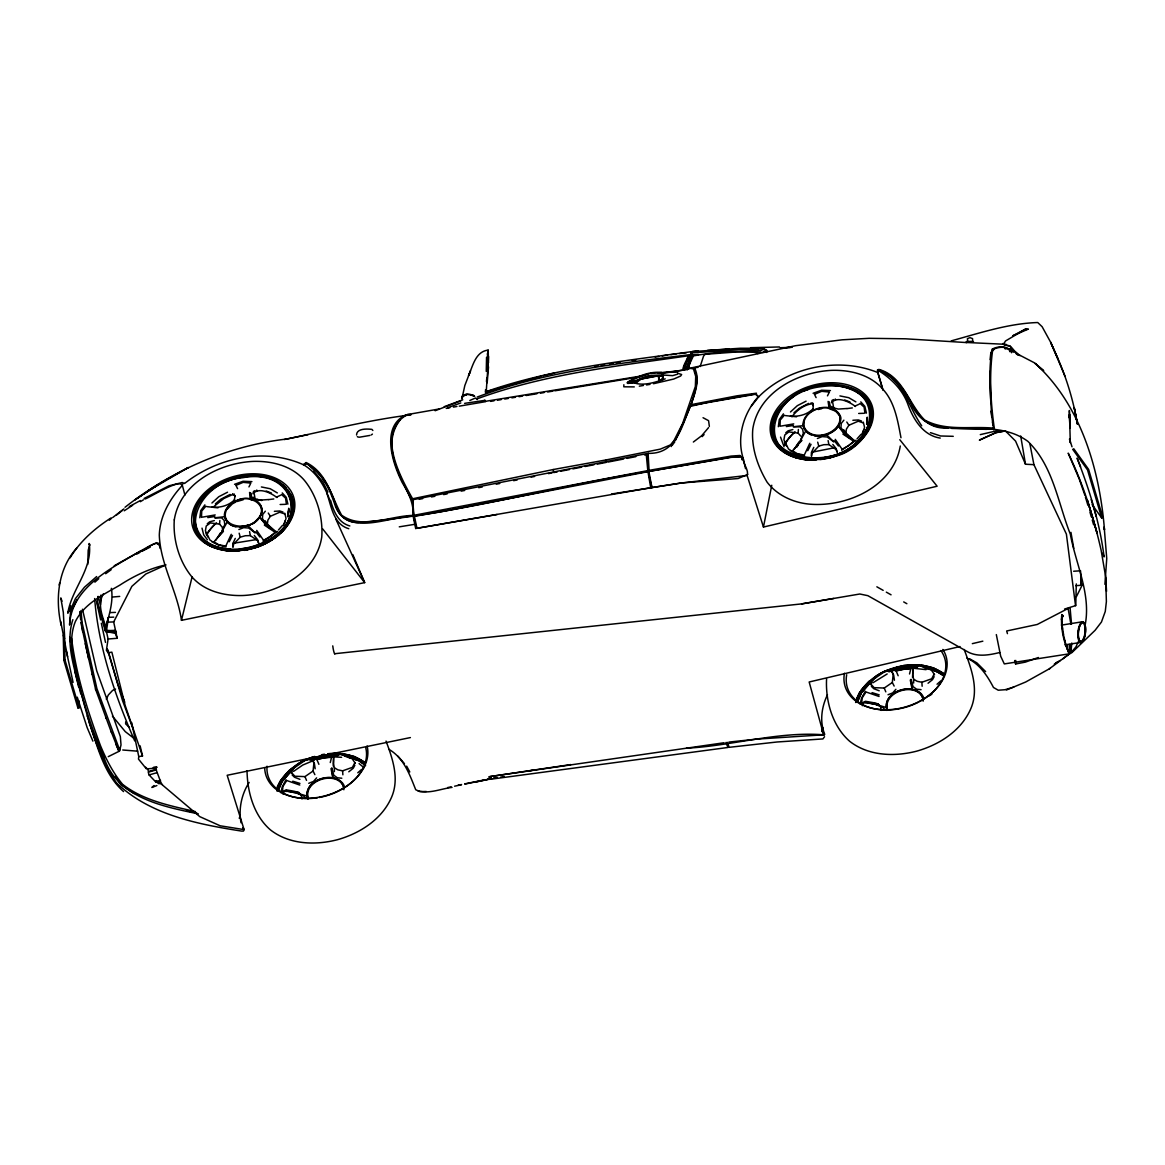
<?xml version="1.0" encoding="UTF-8"?>
<svg xmlns="http://www.w3.org/2000/svg" width="1165" height="1165" viewBox="0 0 1165 1165"><rect width="100%" height="100%" fill="white"/><g stroke="black" fill="none" stroke-linecap="round" stroke-linejoin="round"><path stroke-width="1.5" d="M352.791 554.584L364.689 582.631L181.463 620.333C177.342 591.223 160.377 564.486 159.299 535.143C159.911 516.357 169.493 499.348 181.973 485.776C181.158 477.519 149.484 497.732 144.911 499.042M751.454 405.959L758.575 396.945L756.041 394.149L690.554 405.595C681.656 425.968 676.763 454.263 648.09 453.345C646.983 464.486 648.788 476.747 651.978 487.538L681.409 482.98L747.115 475.451C749.168 470.456 743.081 463.918 743.197 458.5C736.63 437.385 743.212 414.216 757.41 397.746M335.171 755.794L340.573 754.425L346.704 756.274L352.209 758.794L355.31 763.308M914.438 667.225L919.84 665.87L925.971 667.705L931.476 670.225L934.578 674.739M728.897 742.09L756.973 739.091L824.383 734.765L824.572 733.877C819.476 721.339 821.689 706.645 827.47 694.748M1002.978 344.345L1002.992 343.5M487.64 367.281L487.523 353.607M659.841 375.64L658.866 377.096C657.22 385.484 665.899 377.853 662.623 372.523L677.579 372.116M241.024 822.752C238.403 809.034 241.577 794.064 249.164 782.429M232.782 546.88L232.883 543.531L235.257 538.39M811.321 455.835L811.408 452.486L813.782 447.36M87.739 564.428L88.191 550.302L89.341 546.21M234.864 496.625L234.063 493.873M813.388 405.58L812.602 402.828M840.329 420.55L840.416 417.784M125.718 721.907L125.631 723.873L129.417 727.47M201.487 517.391L201.72 511.071L205.914 506.163M780.011 426.346L780.259 420.026L784.438 415.133M1038.408 657.497L1025.36 662.128L1015.589 663.992L1015.734 660.409M1061.417 619.707L1062.232 615.207L1063.15 615.965M1061.679 616.285L1062.378 629.013M1067.766 651.686L1067.621 644.813M1070.402 649.138L1069.557 653.783L1004.303 663.919L1000.691 656.259L996.323 634.59M193.798 516.08L194.278 527.76L197.861 535.303M486.256 371.387L486.548 357.247M488.528 366.815L487.188 382.775M94.627 598.562C98.588 647.725 115.073 695.753 134.703 740.853M697.063 377.664C695.913 400.032 683.928 419.953 675.584 440.254M288.425 513.168L288.745 508.246L287.988 516.969L288.789 509.789L288.294 513.532M709.354 426.375L708.582 420.682L703.048 417.711M866.862 423.769L867.27 417.216L866.673 424.191M69.623 624.455L70.483 612.572L76.963 599.596M356.563 435.011C356.563 428.21 367.266 428.822 371.912 429.375L372.858 430.482M671.302 446.544L671.419 445.117M69.55 625.052C71.4 587.364 111.738 567.879 140.645 551.045C146.353 550.594 158.702 535.973 160.1 548.453M97.962 596.48L97.292 604.883L100.598 619.911M223.185 527.264L222.806 530.687L222.195 527.133L219.559 524.134L219.85 520.507M800.734 436.089L798.098 433.103L798.389 429.477M690.161 368.155L693.524 369.057L695.709 376.368L695.359 386.46L682.603 423.521L673.909 440.69L670.53 444.87L660.235 449.151L606.353 459.884L606.135 462.418L597.31 464.136M685.646 369.887L691.296 356.009L690.583 354.582L691.442 352.121M247.038 770.691C247.33 791.851 253.781 815.485 270.382 829.844C289.197 844.596 315.234 845.513 337.573 839.674C360.145 833.295 382.237 819.141 391.717 796.889C399.493 778.453 392.634 758.75 386.037 741.086M633.833 382.193L627.804 382.834L627.818 381.945C638.216 376.28 649.779 371.053 661.924 372.509L662.9 379.513L662.448 373.441M826.582 678.816C825.388 701.082 832.451 726.115 849.649 741.275C868.449 756.041 894.502 756.944 916.84 751.119C939.412 744.726 961.504 730.572 970.969 708.335C979.197 688.806 971.086 668.128 964.198 649.517M1071.785 643.036L1070.883 652.793L1049.374 668.783M76.744 548.016C57.901 569.132 55.192 598.693 61.148 625.343M284.391 523.682L286.051 518.381L284.741 513.153M486.46 381.538L486.781 378.174M862.93 432.637L864.576 427.337L863.265 422.109M103.437 593.757C96.957 604.519 102.666 616.416 105.884 627.149C109.204 614.567 113.602 601.329 111.359 588.325M628.925 381.843L627.833 383.46L633.658 382.557L635.901 383.314L640.983 378.887L655.982 376.062L659.303 376.95L658.749 380.766L662.9 379.513M866.745 424.104L867.313 418.745L866.833 422.487M282.396 791.618L282.964 786.419L286.823 780.404M486.271 391.222L488.572 356.49M861.663 703.048L862.231 697.864L866.09 691.835M813.155 408.1L812.922 403.716C804.753 404.284 796.598 410.24 791.938 416.822M138.766 756.58L138.475 759.085L146.426 768.9L155.542 768.172L161.571 784.249L199.827 816.665L220.127 825.781L244.082 829.611L243.47 831.067L241.708 831.111C197.657 824.238 149.251 814.786 116.282 782.589C95.37 751.454 86.88 714.087 77.167 678.38C73.526 659.9 67.861 639.789 75.376 621.542C84.375 603.455 103.175 594.849 119.762 585.179C133.713 576.093 149.979 568.185 165.983 564.894L145.843 574.01L131.863 586.345L113.675 621.964L117.214 638.289L108.097 639.003L106.394 650.347L108.127 652.75L111.869 652.167L125.179 705.466L142.509 755.998L138.766 756.58L131.645 722.533M283.124 794.268L284.333 790.7L286.226 789.855L293.886 791.21L298.721 792.418L301.298 795.214L301.968 798.986M862.391 705.713L863.6 702.131L865.493 701.286L873.153 702.641L877.988 703.864L880.551 706.645L881.221 710.417M990.075 359.621L990.847 352.66L994.036 349.354M487.494 354.276L488.164 350.112C475.524 351.466 472.815 366.101 468.548 375.64L470.485 370.82L464.835 385.513L462.112 397.877M293.245 512.454L293.653 509.061M314.87 774.638L313.079 771.026L313.909 763.017L312.744 760.308L310.735 759.231C302.958 759.726 293.507 765.376 291.323 773.181M894.138 686.068L892.332 682.472L893.176 674.448L892.011 671.754L889.987 670.676C882.211 671.157 872.774 676.807 870.59 684.612M199.812 517.755L200.744 510.59L204.894 504.867M778.337 426.71L779.283 419.546L783.419 413.837M486.3 390.144L485.834 393.144L485.456 389.809M821.966 731.664L822.534 727.572M477.199 398.823C544.827 373.95 616.969 366.13 687.831 355.849C690.86 358.689 682.355 365.417 683.709 370.295M821.878 731.139L822.446 727.091L823.64 734.809L824.558 734.576M277.459 531.444L275.188 531.706L269.989 527.09L267.353 523.813L267.906 520.085L270.367 516.313L279.702 512.236L284.668 513.911M855.998 440.414L853.727 440.661L848.528 436.045L845.892 432.783L846.431 429.04L848.892 425.269L858.241 421.206L863.192 422.866M490.96 777.055L490.727 778.671L487.261 779.356M1104.915 584.335L1106.75 558.559L1104.172 526.944L1104.478 529.813C1099.687 469.917 1080.974 405.027 1035.219 363.48L1043.694 370.776L1034.549 362.883L1018.749 354.655M900.283 446.006C893.599 486.038 848.12 506.892 810.855 504.256C794.049 503.032 777.521 495.737 767.109 482.179C757.687 466.481 751.032 447.302 752.823 428.822C758.502 392.401 797.69 371.955 831.65 370.353C850.275 369.771 870.561 374.693 883.041 389.43C894.895 402.406 897.764 421.089 900.982 437.749M233.087 547.128L233.612 544.172L240.238 537.167L245.305 535.74L250.344 535.623L257.465 540.502L258.63 543.21M811.612 456.098L812.151 453.127L818.762 446.122L823.83 444.695L828.883 444.593L836.004 449.457L837.169 452.166M360.422 522.313C457.787 514.027 552.443 486.664 648.803 471.344L651.978 487.538L416.939 528.298C412.905 519.328 413.211 508.421 412.614 498.78C399.187 475.058 376.178 431.647 407.488 414.551L439.336 408.944M234.15 501.547L235.01 495.62L232.636 494.557L223.898 498.474L214.244 506.222M688.471 369.261L689.476 364.208L693.393 355.893C715.456 351.903 738.523 350.403 760.905 351.99M899.788 439.686L937.126 486.227L763.454 527.046L771.754 485.266M1068.902 417.58L1069.572 414.274L1069.907 428.167L1069.354 410.502L1070.315 442.671L1069.528 438.943L1072.004 446.807M688.122 368.897L691.646 356.956L692.986 355.442L698.447 354.553L691.675 354.976L686.258 369.261M684.758 369.684L685.821 364.004L689.869 356.286M280.925 792.71L282.236 786.768L286.022 779.822M354.815 762.769L352.427 767.342L342.612 770.837L337.879 769.847L334.355 767.72L333.481 763.759L333.467 757.104L335.171 755.444M860.192 704.155L861.503 698.199L865.289 691.267M934.082 674.215L931.694 678.773L921.879 682.268L917.146 681.292L913.622 679.166L912.748 675.19L912.734 668.535L914.438 666.875M115.102 630.367L106.51 630.658L108.462 617.348L113.777 617.144M691.675 354.976L691.952 351.626L698.388 351.218M691.806 352.442L691.296 356.009L689.068 356.534M683.913 369.567L687.496 358.602M644.478 454.962L648.075 454.277L646.823 453.607L646.357 455.588L647.813 470.602L648.803 471.344L731.504 457.306L739.542 457.044M648.09 453.345L649.065 470.354L647.944 471.665L440.938 511.799L414.449 516.284L413.051 515.411C390.144 515.789 362.024 529.973 341.636 515.163C331.253 496.683 327.219 472.772 306.118 462.52L303.381 464.719C264.12 447.156 217.68 457.583 184.594 483.446L183.866 482.791L182.191 484.684L184.915 495.081M333.772 757.352L333.234 766.002M913.04 668.797L912.501 677.433M181.463 620.333L192.138 576.719M683.04 369.8C682.544 365.504 688.588 357.772 687.831 355.849M330.263 762.551L331.355 758.211M909.53 673.982L910.608 669.642M252.936 493.814L253.533 491.397L255.077 490.611M831.461 402.77L832.072 400.352L833.601 399.58M1085.008 625.663C1091.445 594.616 1075.819 564.326 1070.315 534.138C1057.878 502.668 1053.189 465.811 1027.865 441.346C1002.191 422.531 969.105 431.283 939.762 426.9C926.19 425.007 915.457 415.177 910.782 402.493C904.535 388.804 894.108 377.489 880.784 370.455M700.165 366.538L703.587 356.009L705.189 354.306L736.411 351.976L752.357 351.961L757.6 352.82L757.818 353.636M120.068 749.168L119.573 751.046L108.243 756.668M804.301 420.769C801.899 426.448 805.743 433.001 811.335 434.894M72.842 619.663C64.92 644.085 75.23 669.89 80.734 693.816M277.925 790.991L281.915 781.875L291.192 771.332M857.192 702.437L861.183 693.306M119.689 748.498L118.655 750.639L115.743 743.838M194.235 514.493L195.108 511.319M774.084 418.686L771.987 431.851L774.623 441.375M855.678 701.403L859.77 692.01M276.833 790.977C279.396 781.409 286.401 773.531 294.25 767.764M856.1 702.422C858.649 692.855 865.668 684.962 873.517 679.195M59.095 585.005L59.721 582.791M278.158 790.569L282.221 781.191L291.133 770.881M487.8 352.325L488.106 351.277L488.31 352.602M857.425 702L861.488 692.622L870.401 682.311M108.462 617.348L105.549 627.44L106.51 630.658M219.559 524.134L210.355 522.939L206.234 526.012L205.404 530.832L209.977 540.065L211.841 541.186M292.706 514.187C288.032 530.323 273.105 541.201 258.018 546.924M798.098 433.103L788.88 431.909L784.773 434.982L783.929 439.788L788.516 449.02L790.38 450.156M226.156 545.278L231.253 534.313M804.68 454.248L809.777 443.268M276.906 497.542C272.683 494.047 260.654 487.261 254.028 492.664L255.208 499.435L253.431 497.237M855.43 406.512C851.207 403.003 839.179 396.231 832.567 401.619L833.732 408.391M758.575 396.945L755.153 393.945L710.097 401.794L690.554 406.323C694.296 394.28 700.485 381.217 694.966 368.722L691.588 367.849L795.651 345.685L842.149 339.816L869.148 338.316L905.467 338.797L966.775 342.583M824.558 736.717L822.927 738.93L777.099 741.989L729.261 747.304L727.135 742.28M285.279 520.58L283.328 525.371M863.804 429.55L861.867 434.327M972.644 340.413L972.542 338.578L969.906 337.661L967.416 338.636L967.649 340.471M623.857 384.741L623.814 386.809L634.284 386.897M766.555 352.471L767.167 350.84L766.104 349.689L763.06 349.282M70.657 605.582L67.803 613.227C71.546 588.922 92.836 569.219 89.239 543.472L89.909 545.191L88.904 544.361M646.823 453.607L412.658 499.77L413.968 516.11C390.144 515.964 348.044 537.415 335.433 506.353C331.064 493.043 325.632 479.776 315.132 470.048C312.089 470.66 306.337 459.199 304.123 465.112C317.608 473.354 325.283 487.32 330.423 501.766M1078.135 641.93L1075.95 646.91L1070.883 652.793L1062.553 658.982M69.784 611.509L75.463 598.577L84.463 587.204L96.666 576.559M400.09 419.939C380.809 445.147 399.755 476.354 412.264 500.601L412.658 499.77M486.125 391.425L485.732 391.163M106.292 699.16L108.36 694.952L112.554 690.466L115.583 689.054M764.793 351.699L765.507 350.257L764.415 349.078L757.148 348.277L740.299 348.262L707.534 350.388M1009.764 351.437L1009.793 350.65M1076.46 596.553L1082.562 584.335M248.946 486.897L250.431 483.97M827.47 395.852L828.97 392.925M1070.256 651.978L1069.703 653.055L1068.786 652.298L1065.931 645.293M239.204 818.238L240.034 816.621M229.214 541.754L232.505 535.39M277.299 786.797L280.517 780.565L289.896 769.686M774.885 417.128L776.487 414.026M807.753 450.709L811.044 444.346M1010.288 350.985L1011.599 350.548L1013.521 352.107M354.874 765.23L353.257 768.216L348.786 771.812M934.141 676.676L932.51 679.646L928.054 683.243M227.146 522.138L221.743 531.895L224.816 524.308L224.146 520.362L221.67 517.93L214.709 517.784L224.481 516.721C229.84 534.08 259.766 527.308 262.154 510.925C261.368 493.407 233.888 495.97 227.088 508.581C217.491 526.769 247.766 531.488 256.926 519.721C271.43 505.93 248.072 492.3 235.68 501.372M805.685 431.108L800.282 440.865L803.34 433.278L802.67 429.332L800.195 426.9L793.249 426.74L803.005 425.676C808.656 444.025 841.829 435.404 840.751 417.07C834.388 399.522 802.248 407.794 803.005 425.676M1009.633 351.553L1010.405 348.35L1013.448 350.039L1012.822 350.927L1009.545 349.165M220.462 532.9L215.583 540.487M799.001 441.855L794.122 449.457M839.63 423.55C835.582 433.307 824.15 436.598 814.437 435.754M413.182 516.488L415.672 528.502L416.284 527.454M651.351 486.65L650.711 487.684L647.944 471.665M1003.793 343.748L1005.526 340.981L1026.219 328.705L1012.807 335.782L1028.375 329.069L1024.355 329.797M762.9 352.413L763.599 351.32M796.583 447.345L798.214 444.913M70.089 557.846C79.992 541.332 94.787 528.4 110.835 518.046M304.997 464.515L303.381 464.719L306.38 463.539C322.501 472.742 331.209 489.766 336.306 506.964C339.379 516.794 348.35 523.056 358.616 522.401M611.494 494.004L681.409 482.98L738.086 478.538L747.813 474.432M708.568 427.599L701.679 435.725L693.35 442.03M158.484 544.506L159.226 542.744M672.176 445.365L674.812 441.812M462.141 397.556L463.422 395.867L466.917 394.513L470.762 394.542L474.344 396.085M200.715 500.921L208.156 492.635M777.303 412.468L782.181 406.017M860.746 690.714L869.163 681.132M461.646 397.017L463 395.255L466.728 394.003L473.602 395.27M217.695 537.487L222.311 531.604M796.234 446.443L800.836 440.559M862.158 692.068L869.352 683.855M156.241 769.905L148.246 772.191L149.076 774.943L155.6 781.788L156.605 780.535M265.329 511.217L262.751 514.42L262.402 518.512L266.639 524.964L259.664 517.129L265.751 524.891L271.168 529.216M843.868 420.172L841.276 423.39L840.941 427.482L845.178 433.933L838.188 426.099L844.29 433.861L849.707 438.186M227.131 509.222L232.359 503.863L235.898 501.94M223.432 531.415L214.608 540.997M801.971 440.37L793.147 449.952M278.479 529.929L282.512 525.371M316.632 777.87L313.443 781.467L308.754 783.302M857.018 438.885L861.052 434.341M895.9 689.301L892.696 692.913L888.021 694.733M702.146 436.642L704.097 434.574M211.943 503.003L218.802 496.712L227.539 492.213M790.467 411.959L797.341 405.668L806.078 401.168M787.365 401.182C738.1 452.078 826.276 476.369 857.396 441.229C901.885 393.988 825.242 368.315 791.967 397.527M290.711 770.007L297.672 764.022L306.322 759.216M869.978 681.452L876.939 675.467L885.589 670.647M313.079 771.026L304.968 776.618L294.818 776.225L291.498 772.541M892.332 682.472L884.235 688.049L874.085 687.656L870.765 683.971M153.998 785.545L151.887 787.482L156.882 785.545M275.391 532.026L270.338 536.599L263.319 540.414M853.93 440.996L848.863 445.569L841.858 449.37M116.354 515.178L122.354 510.445M215.408 503.848L220.811 499.217L230.102 494.441M793.948 412.803L799.35 408.187L808.641 403.396M1071.771 652.735L1095.071 630.338L1101.464 622.008L1105.265 611.465L1106.386 601.591L1105.672 577.665M94.889 582.165L98.777 578.699M112.918 517.362L123.912 508.901M357.772 772.803L361.543 769.468M937.039 684.234L940.81 680.899M109.306 520.231L111.855 518.003M231.864 503.032C227.685 506.236 223.607 511.085 224.481 516.721M234.587 499.756C228.719 505.697 220.039 507.925 211.899 507.154M813.112 408.726C807.258 414.667 798.564 416.895 790.423 416.109M207.254 523.769L209.642 521.818L214.316 520.58M785.778 432.739L788.181 430.788L792.855 429.535M276.964 531.691L263.101 541.317M855.503 440.647L841.64 450.272M786.681 401.59L792.52 397.221M649.065 470.354L731.096 456.083L739.95 455.486L743.197 458.5L741.77 459.593L743.43 459.447L740.168 456.403L731.271 457.029L649.196 471.417M293.464 768.405L305.201 760.308L308.288 759.405M872.731 679.85L884.453 671.754L887.555 670.851M125.019 507.27C171.75 470.616 227.423 445.86 286.634 439.045C327.904 430.409 369.13 419.939 410.954 414.827M105.651 573.719L111.156 569.729M116.427 633.017L106.321 631.94L105.2 630.425L115.874 631.095M293.565 771.376L302.725 765.07L314.506 760.119M872.833 682.821L887.177 673.967M1007.448 633.644L1006.662 630.979L1037.258 624.469L1068.29 608.378M142.115 495.11L135.067 499.785L158.542 484.32L143.615 494.135M124.218 510.794L132.621 505.275M114.214 565.797L149.426 546.021L156.78 542.672L158.294 544.04M1054.296 664.108L1057.048 662.404M140.339 501.693L143.412 499.843M251.582 524.396C258.674 521.25 265.518 511.319 259.591 504.241M665.215 378.858C655.575 382.193 643.459 386.445 633.512 382.644L627.018 382.819L633.571 379.674M724.091 742.746L490.174 776.531L490.902 779.21L491.863 778.642M928.782 696.044L931.84 694.253M1050.058 668.419L1025.724 681.991L1006.385 690.044M474.636 782.283L490.596 778.875L464.835 784.074M1056.014 662.783L1060.354 660.366M129.344 506.542L140.339 500.542M136.917 554.03L140.062 552.297M144.111 498.46L169.071 485.79L182.323 482.499M141.635 551.438L150.358 547.026M1092.144 504.663L1101.697 517.944L1102.774 517.42L1088.605 469.393L1073.737 448.729M677.549 374.169L672.656 375.654L662.579 374.999M301.007 762.026L304.123 760.512M880.274 673.457L884.934 671.2M631.095 382.484L648.643 375.494L661.88 374.955M634.998 381.421L648.934 376.353L661.968 376.106M469.815 400.483L475.437 398.022L477.33 399.522M635.042 378.843L640.692 376.237M276.454 497.149L280.634 495.227M854.979 406.104L859.173 404.182M836.557 455.879C864.721 448.976 889.536 408.027 856.071 389.94C829.393 376.892 793.787 387.202 777.07 411.478C757.002 441.637 795.331 465.636 822.636 458.209C848.047 455.209 880.565 431.56 869.308 402.93M259.125 544.565C310.458 527.192 296.711 467.587 242.699 477.723C197.133 480.606 169.784 544.652 230.888 549.341M994.75 429.215L979.954 428.676M235.811 485.456L243.165 482.339L250.926 483.111M435.142 410.735L460.83 400.818M814.35 394.411L821.704 391.294L829.451 392.066M238.869 529.522L243.66 527.643L248.698 528.036L255.237 532.9L247.737 525.415M817.393 438.491L822.184 436.598L827.223 436.991L833.761 441.855L826.262 434.385M1064.548 609.047L1075.776 605.596L1076.3 583.927M444.229 406.687L462.753 399.813M237.165 501.474L243.223 499.727M310.968 759.871L324.889 755.939L338.301 755.517M888.808 671.841L904.157 667.385L917.569 666.948M447.826 407.663L460.801 402.944M309.774 759.93L324.729 755.721L338.127 755.197M889.041 671.36L903.996 667.166L917.394 666.628M234.558 484.32L243.034 481.262L251.917 481.626M813.097 393.275L821.573 390.231L830.441 390.581M972.498 341.724L973.474 341.505L966.28 341.578L967.154 341.767M310.662 759.041L316.472 756.988M889.929 670.472L904.127 666.555L917.831 666.031M972.032 342L972.979 341.665L966.877 341.593L967.591 341.782M804.01 390.916L808.452 389.343M307.225 759.012L314.637 756.42M886.492 670.443L903.822 665.463L919.476 664.982M951.208 340.966L952.431 340.544C980.26 332.87 1008.817 323.419 1037.738 322.53L1042.122 326.71L1050.801 342.51L1064.883 375.916M466.451 394.76L462.753 396.027L461.821 398.721M477.184 397.076C545.453 371.125 618.644 363.495 690.583 354.582M485.223 391.95C551.555 368.65 621.862 361.325 691.078 351.714M252.645 546.851L257.538 545.249M486.431 391.746L541.55 376.091M250.3 524.818L239.713 526.857M486.3 392.197L491.412 390.566M494.834 389.459L499.96 387.829M642.352 375.713L648.992 373.645M256.344 547.448L244.402 550.39M829.873 457.962L834.883 456.403M484.363 400.556L485.193 400.294L464.617 403.367M631.124 380.97L633.702 380.169M406.046 414.813C380.445 426.419 392.459 463.248 402.173 482.47C408.231 492.678 413.895 503.12 413.051 515.411M459.258 406.163L485.703 401.634M1013.725 687.117L1004.987 689.724L998.245 690.219L993.483 687.481C987.265 675.627 979.576 663.861 966.95 658.109M501.94 387.479L529.187 379.615M202.666 517.1L215.205 514.93M781.191 426.055L793.744 423.885M156.459 769.235L148.479 771.521L147.591 768.536M149.076 774.943L157.086 772.657M155.6 781.788L160.537 780.39M658.808 380.227L662.361 379.237M316.72 759.682L324.409 757.687L331.836 757.337M895.987 671.113L903.676 669.132L911.088 668.783M543.181 375.698L554.613 373.004M960.033 646.531L809.165 681.991L823.64 734.809C777.914 731.198 732.159 745.95 686.491 748.178M972.324 643.648L982.838 641.172M818.223 409.512L821.747 408.682M980.275 434.632L995.274 431.137L1005.41 430.919L1015.589 441.127L1025.491 464.238L1033.923 464.66L1066.397 534.138L1075.528 605.654M318.147 756.609L324.86 755.124L338.564 754.6M1012.822 350.927L1014.176 350.636L1019.972 355.66M251.014 547.375L239.16 549.283M824.471 457.423C882.648 449.661 887.541 377.402 821.238 386.678C763.876 392.838 753.478 466.568 822.781 457.772M606.353 459.884L553.259 469.524L412.614 498.78M410.4 737.576L227.175 775.278L244.082 829.611L242.771 827.703M315.686 759.274L333.044 756.58M894.953 670.705L912.297 668.011M454.598 786.186L461.427 784.773M284.347 439.525L308.041 434.662M458.136 785.225L461.529 784.526M464.922 783.841L483.781 780.04M496.261 484.203L499.741 483.49M513.649 480.679L517.173 479.965M531.051 477.155L534.604 476.441M548.453 473.631L552.035 472.917M452.078 787.394C440.938 788.705 429.142 794.21 417.973 790.773M653.492 383.722L673.705 379.047L680.651 376.018L681.641 374.533L677.724 373.237M999.745 652.502C989.595 654.992 978.309 657.104 968.479 652.254L867.881 595.679L859.828 594.004L801.549 603.907L334.617 653.725M691.093 404.663L737.037 395.823L756.493 393.188M443.617 494.601L447.127 493.916M461.165 491.135L464.675 490.45M478.728 487.669L482.237 486.985M812.602 452.078L833.994 447.841M447.637 787.569L451.132 786.885M557.263 471.883L553.783 472.568L553.259 469.524M560.656 471.228L569.481 469.524M572.874 468.869L581.699 467.15M585.092 466.495L593.917 464.791M607.882 462.083L623.61 459.025M627.003 458.369L635.842 456.651M419.225 499.275L422.706 498.605M431.414 496.96L434.894 496.29M658.414 375.844L639.425 379.382M415.672 528.502L497.091 514.508M446.253 408.405L449.821 407.765M453.389 407.109L456.957 406.469M485.485 401.328L645.541 375.305M647.813 470.602L414.318 515.221M493.742 778.118L497.28 777.506M493.625 778.337L497.149 777.725M500.688 777.113L504.212 776.502M646.531 384.96L650.041 384.363M369.873 435.433L359.708 437.166A4.034 2.039 -14.6 0 1 357.32 436.657M801.549 603.907L833.761 598.461M490.567 401.386L494.033 400.804M497.557 400.221L501.139 399.624M504.722 399.042L508.29 398.459M511.872 397.862L515.454 397.28M519.022 396.697L522.604 396.1M526.172 395.518L536.905 393.755M540.487 393.158L544.07 392.576M547.637 391.993L553.011 391.105M554.802 390.814L641.711 376.557M639.323 386.154L643.415 385.484M399.275 526.842L414.391 524.381M233.044 543.341L256.358 539.599M1061.388 625.139L1082.503 621.76M655.138 357.029L658.676 356.475M662.201 355.922L667.487 355.077M758.138 396.741L758.881 396.624C788.69 366.698 838.829 356.606 877.915 372.596L882.531 388.309M63.259 635.071L63.827 660.235L65.022 660.06L79.191 708.072L79.031 700.893M594.572 366.349L597.907 365.839M601.256 365.329L604.606 364.82M609.615 364.048L612.965 363.538M786.302 426.565L793.321 425.487M207.763 517.595L214.797 516.517M616.401 363.014L619.911 362.475M632.231 360.611L635.755 360.072M658.007 373.31L684.656 369.931M661.312 373.426L682.865 370.193M1064.868 644.842L1080.872 642.454M570.879 764.575L488.907 776.735L489.635 779.414M698.083 367.31L685.894 369.087L687.292 369.946M490.902 779.21L727.994 747.464L725.882 742.498M729.275 349.107L691.952 351.626M528.721 770.837L532.259 770.342M847.013 408.595L852.343 407.925M268.489 499.625L273.804 498.955M670.909 354.655L676.035 354.029M679.457 353.607L686.302 352.762M650.711 373.441L661.924 372.509M153.43 767.633L156.867 767.298M153.343 767.444L156.765 767.123M709.077 351.058L712.543 350.752M719.475 350.126L728.067 349.5M327.947 753.726L340.209 753.551M112.568 597.033L119.718 596.407M692.287 351.699L698.243 351.189M1075.863 585.704L1081.105 585.252L1080.931 578.262M691.646 352.937L738.93 349.544L761.954 350.374M846.97 408.507L838.29 409.075L833.587 407.896L830.266 406.061L829.16 401.852L829.029 407.663L828.082 401.401M249.543 492.431L250.49 498.707L250.621 492.897L251.742 497.106L255.062 498.94L259.766 500.12L268.445 499.552M1073.649 571.243L1080.538 570.806L1081.105 585.252M852.882 420.274L858.387 419.953L861.532 421.046M274.358 511.319L279.848 510.984L283.008 512.076M785.123 347.753L790.249 347.534M780.259 347.723L792.215 347.301M110.034 612.601L115.452 612.382M108.491 622.11L113.777 621.921M858.678 413.459L863.746 413.298M280.139 504.503L285.221 504.343M750.566 347.694L779.429 346.966M736.353 348.932L758.502 348.685M426.303 791.486L419.851 791.632L415.73 789.739C409.614 774.623 404.109 758.269 388.994 749.357M145.567 767.225L146.499 768.085M160.552 783.608L158.586 783.623L155.673 781.176M407.488 414.551L410.735 414.551M815.995 460.073C801.957 460.699 786.506 457.059 777.273 445.7M237.471 551.118C223.418 551.729 207.982 548.089 198.749 536.745M862.843 702.772L876.269 703.573M283.576 791.326L288.658 791.399M951.543 428.414L986.624 429.346M1008.861 349.85C1004.827 345.641 997.371 347.374 992.74 349.529C989.085 375.086 990.614 402.245 994.269 428.094L993.57 429.725L993.512 428.137C970.678 426.026 945.587 431.458 924.617 419.982C908.423 403.978 903.356 376.251 878.847 369.407L877.565 370.019L877.871 372.96L883.012 390.319M953.247 436.322L940.563 435.987L930.442 432.637M1005.992 344.33L966.018 342.466M914.307 668.361L926.102 669.657M335.039 756.93L341.636 757.308M1004.055 344.724L1009.589 345.801L1013.448 350.039M1004.317 344.927L1010.128 346.136L1014.176 350.636M796.54 416.793L785.327 415.585M218.015 507.838L206.802 506.629M122.747 749.998L137.587 751.177M290.333 791.545L297.002 792.142M921.078 689.665L916.593 689.199L913.054 686.636L911.03 679.312L912.166 689.462C917.175 690.219 922.68 693.204 923.801 698.549M341.811 778.22L337.326 777.769L333.787 775.206L331.763 767.881L332.899 778.016C337.923 778.773 343.413 781.773 344.534 787.118M116.107 632.085L105.2 630.425M106.277 631.779L116.34 632.843M948.092 427.992C909.326 430.89 911.481 377.3 877.565 370.019L877.915 372.596M867.881 703.077L875.527 704.126M288.629 791.632L296.274 792.681M259.766 500.12L261.936 500.44L256.897 499.334M839.936 395.911L848.732 397.687L855.867 401.867M261.397 486.955L270.193 488.732L277.328 492.912M921.355 666.176L933.733 669.03L943.868 674.579M342.088 754.745L354.48 757.6L364.601 763.148M840.373 385.775L843.518 386.314M260.261 476.558L263.406 477.082M921.267 665.055L933.529 667.909L943.577 673.37M342 753.624L354.262 756.464L364.31 761.939M865.216 701.956L873.896 704.199M285.949 790.511L294.628 792.753M919.447 665.404L928.33 667.487L935.379 671.36M340.18 753.959L349.063 756.056L356.111 759.915M804.476 455.136L797.049 453.564L792.113 450.549M225.952 546.181L218.51 544.608L213.574 541.579M186.487 810.738L196.71 812.937M198.312 813.854C162.328 806.413 117.184 797.588 104.122 757.803C88.686 722.417 77.545 684.933 71.138 646.866M195.443 811.612C170.236 805.714 143.572 800.646 122.645 784.365C112.961 772.846 106.204 759.449 100.467 745.629C87.608 710.854 76.206 675.147 71.546 638.245M829.043 408.638L835.582 411.099L839.586 415.352M250.519 499.683L254.116 500.499M470.66 394.95L474.708 396.289M844.712 399.988L849.969 401.983M266.173 491.018L271.43 493.013M879.065 696.481L866.978 692.301M299.798 785.05L287.711 780.856M804.549 455.996L796.409 453.768L790.336 450.724M226.01 547.04L217.87 544.798L211.812 541.769M235.898 526.798C230.918 525.983 226.025 522.415 225.18 517.216M926.918 667.734L932.801 669.409L942.47 674.914M347.665 756.303L358.718 760.454L365.621 765.711M886.944 710.417L886.157 707.475L875.104 704.213L882.983 707.475L884.774 709.572M307.691 798.972L306.89 796.03L295.837 792.768L303.716 796.044L305.507 798.142M846.576 387.028L851.047 388.367M928.651 668.594L938.262 672.307L942.805 675.263M349.383 757.163L358.995 760.876L363.538 763.818M940.242 438.084C922.928 435.521 913.04 418.919 907.695 403.774C902.132 389.125 890.774 377.999 877.565 370.019C902.904 378.217 908.045 406.512 921.704 425.778M872.017 692.622L879.196 694.864M292.75 781.191L299.929 783.419M162.445 784.555L158.178 781.482M923.597 667.37L928.855 669.365M344.33 755.925L349.587 757.92M1004.696 348.597L1006.05 349.049M1012.123 351.189L1010.958 351.451L1011.57 352.747M879.196 690.772L873.808 688.704L871.376 686.36M299.929 779.341L294.541 777.259L292.109 774.914M852.387 388.979L861.095 393.828L866.236 398.721M273.862 480.024L282.556 484.873L286.415 488.543M349.835 525.954C338.083 522.706 333.539 511.027 330.569 500.397M348.786 528.721C333.263 524.148 331.515 506.571 326.928 493.523M852.882 440.719L842.877 434.05M274.343 531.764L264.339 525.095M876.852 586.81L883.172 590.364M886.317 592.14L891.065 594.82M903.705 601.926L906.865 603.703M969.6 658.778L976.867 662.885L985.619 671.608M853.916 440.21L847.261 434.414M275.391 531.255L268.722 525.444M134.179 793.569L121.32 784.904L115.102 776.458M1010.346 350.257C1005.628 345.466 997.429 346.253 992.027 349.209C988.211 371.256 990.439 394.717 991.735 417.187M133.713 738.144L125.267 731.62L112.423 716.096M1062.771 615.353L1061.81 614.567C1060.529 627.454 1063.456 642.366 1069.557 653.783M1062.087 615.935L1062.975 616.678M1068.392 651.672L1069.281 652.415L1069.82 651.366L1069.659 644.493M359.082 763.585L363.99 767.691M1018.079 354.553L1012.545 350.301L1011.133 350.869L1011.671 352.121M860.032 403.454L864.11 407.08L864.94 413.226M281.493 494.499L285.571 498.125L286.401 504.27M123.563 791.588C103.86 774.128 97.685 746.838 89.312 722.897M207.37 539.759L203.7 534.851L202.011 528.138M860.789 401.881L864.823 406.323L866.425 413.109M282.25 492.926L286.299 497.368L287.886 504.154M397.862 756.129L404.459 763.643M877.988 703.864L880.07 706.31M298.721 792.418L300.803 794.88M313.749 471.039L322.749 481.742L327.889 492.009M835.247 439.351L841.611 448.554M256.708 530.395L263.072 539.584M832.815 444.433L836.208 448.671L837.125 451.86M254.29 535.478L257.669 539.715L258.601 542.905M834.329 440.763L838.465 445.991M255.79 531.808L259.926 537.021M322.72 528.954L364.689 582.631L335.957 519.357M843.693 429.754L845.892 432.783M265.169 520.784L267.353 523.813M1072.659 449.268L1087.527 469.917L1101.697 517.944M287.711 489.766L291.177 494.95L293.201 500.717L293.857 507.372M846.795 422.021L848.892 425.269M268.27 513.051L270.367 516.313M784.06 446.705L780.535 437.108M62.051 601.227L60.784 597.922L63.318 612.339L64.73 638.784M786.462 445.991L784.409 441.812M207.923 537.036L205.87 532.842M892.026 672.059L893.642 674.972L894.429 680.229M312.773 760.614L314.39 763.526L315.162 768.798M406.658 766.148L409.789 771.958M118.976 751.367L111.258 731.882M409.235 494.572L412.264 500.601M814.874 395.124L816.097 397.615M236.335 486.154L237.573 488.659M99.739 747.551L104.136 757.221M1057.951 358.704L1050.626 342.277L1057.951 358.704C1067.009 379.528 1073.562 401.459 1077.348 423.856M835.29 398.998L835.611 399.726M256.751 490.028L257.086 490.771M92.894 741.129L87.186 727.674L77.269 697.165M896.511 671.841L898.157 675.744M317.244 760.395L318.904 764.313M1077.305 458.675C1089.581 490.305 1099.935 523.143 1104.071 556.928L1102.847 553.2M884.235 688.049L885.793 691.835M304.968 776.618L306.526 780.39M1077.072 458.107L1080.581 466.816M114.709 631.823L117.214 638.289M727.018 742.688L728.067 745.425M124.728 702.146L118.087 684.743L108.228 651.148M133.261 729.348L122.587 700.762L107.369 649.138M95.472 689.025L100.773 703.383M106.088 717.946L111.432 732.45M100.598 702.83L106.263 718.499M416.939 528.298L414.449 516.284M923.161 698.811C916.637 680.811 881.687 691.646 887.614 710.271M343.893 787.38C337.369 769.381 302.434 780.215 308.346 798.84M1084.906 495.314L1079.256 479.048L1068.203 453.141C1083.13 483.926 1093.513 516.721 1101.085 550.026L1105.687 576.952L1106.546 591.354M87.186 715.922L92.821 732.159M694.66 370.572L696.583 376.251M1067.591 649.75L1064.606 640.284M747.115 475.451L763.454 527.046M489.795 777.055L490.072 777.943M1085.401 496.989L1087.921 505.333M1096.061 515.833L1096.265 516.532L1091.241 499.654M96.549 601.373L105.462 631.284M97.088 600.82L106.321 631.94M63.827 660.235L77.997 708.262L77.924 704.665M1089.916 512.003L1091.314 516.823M1092.246 520.027L1093.644 524.847M887.293 709.645C880.318 689.534 921.996 679.239 923.131 701.199M308.026 798.2C301.051 778.104 342.743 767.793 343.864 789.754M817.699 442.147L818.762 446.122M239.16 533.191L240.238 537.167M98.268 596.495L100.481 604.679L100.947 595.038M1014.671 660.526L1015.589 663.992M73.075 682.399L66.42 651.424M74.633 670.501L78.594 686.811M82.467 609.222L96.724 670.836L120.345 736.586L121.014 744.959L119.718 750.129L96.899 688.588L82.074 622.532L81.04 610.562M140.12 745.848L142.509 755.998M743.197 458.5L745.542 468.665M92.312 674.695L85.249 643.721M1033.923 464.66L1029.962 444.244M92.137 674.142L95.661 689.578M67.599 656.711L60.638 621.222M106.19 630.396L108.097 639.003M88.7 658.982L80.895 622.634M1025.491 464.238L1020.686 435.972M101.326 623.246L105.505 642.396M1063.383 634.663L1064.854 640.473M107.428 649.342L108.127 652.75M910.287 680.04L912.166 689.462C901.229 687.277 885.24 694.879 886.157 707.475M331.02 768.594L332.899 778.016C321.962 775.832 305.987 783.448 306.89 796.03M1077.465 424.133L1074.232 407.619L1077.348 423.885M82.657 631.619L80.108 611.523M828.111 440.574L828.883 444.593M249.572 531.619L250.344 535.623M1068.116 608.494L1070.868 624.061M1070.941 532.361L1073.766 548.395M1063.572 634.648L1061.839 623.421M488.164 350.112L488.514 362.723M991.022 411.143L993.512 428.137M992.463 421.978L992.9 425.079M69.769 637.313L70.439 642.017M1070.096 608.014L1071.538 624.018M80.589 619.474L80.05 611.945M1070.096 644.842L1070.271 649.735M921.879 682.268L922.141 686.243M342.612 770.837L342.874 774.812M990.716 398.852L989.915 371.387M64.526 638.478L65.022 660.06M913.622 679.166L913.651 683.054M811.16 402.726L811.175 403.512M334.355 767.72L334.384 771.609M232.636 493.771L232.636 494.557M372.407 434.094A4.034 2.039 -14.6 0 1 371.184 434.938M335.054 653.652A6.597 0.874 81.2 0 1 332.753 645.876M1016.71 354.233A9.917 2.388 60.5 0 1 1017.919 354.961M1016.171 353.767A10.5 2.534 60.5 0 1 1017.453 354.553M855.62 702.495A50.838 35.751 -16.4 0 1 893.147 668.142A50.838 35.751 -16.4 0 1 944.422 674.389M940.883 650.565A50.838 35.751 -16.4 0 1 919.345 701.709M917.962 702.437A50.838 35.751 -16.4 0 1 866.76 706.543A50.838 35.751 -16.4 0 1 846.693 674.753M942.878 649.444A52.673 37.047 -16.4 0 1 902.453 707.738A52.673 37.047 -16.4 0 1 844.45 673.268M896.162 667.589A52.673 37.047 -16.4 0 1 899.365 666.802M923.277 665.579A52.673 37.047 -16.4 0 1 926.277 666.06M276.746 789.593A50.838 35.751 -16.4 0 1 302.012 761.677M303.41 760.949A50.838 35.751 -16.4 0 1 307.72 758.968M309.191 758.371A50.838 35.751 -16.4 0 1 313.691 756.755M321.409 754.76A50.838 35.751 -16.4 0 1 324.525 754.206M327.656 753.784A50.838 35.751 -16.4 0 1 365.155 762.944M365.795 748.046A50.838 35.751 -16.4 0 1 319.123 797.486M317.564 797.748A50.838 35.751 -16.4 0 1 267.033 766.221M289.867 770.138A52.673 37.047 -16.4 0 1 292.269 768.186M367.106 746.022A52.673 37.047 -16.4 0 1 321.176 796.758A52.673 37.047 -16.4 0 1 264.688 767.822M869.949 405.507A50.838 35.751 -16.4 0 1 871.973 413.662M871.944 417.958A50.838 35.751 -16.4 0 1 870.401 425.254M869.25 428.152A50.838 35.751 -16.4 0 1 867.808 431.035M863.017 437.953A50.838 35.751 -16.4 0 1 859.362 441.841M858.037 443.079A50.838 35.751 -16.4 0 1 832.378 457.102M830.849 457.539A50.838 35.751 -16.4 0 1 819.942 459.607M815.267 459.957A50.838 35.751 -16.4 0 1 812.194 460M807.636 459.796A50.838 35.751 -16.4 0 1 801.782 459.025M796.933 457.86A50.838 35.751 -16.4 0 1 793.642 456.782M792.069 456.17A50.838 35.751 -16.4 0 1 778.249 446.21M777.361 445.059A50.838 35.751 -16.4 0 1 775.803 442.642M775.133 441.404A50.838 35.751 -16.4 0 1 773.181 436.132M772.89 434.763A50.838 35.751 -16.4 0 1 772.934 424.744M864.27 397.221A50.838 35.751 -16.4 0 1 869.352 404.226M784.54 445.234A50.838 35.751 -16.4 0 1 795.069 431.764M784.962 443.588A52.673 37.047 -16.4 0 1 794.239 432.579M293.07 501.897A50.838 35.751 -16.4 0 1 293.26 510.459M293.027 511.916A50.838 35.751 -16.4 0 1 291.323 517.741M286.605 526.274A50.838 35.751 -16.4 0 1 280.838 532.871M279.513 534.109A50.838 35.751 -16.4 0 1 268.416 542.016M267.047 542.759A50.838 35.751 -16.4 0 1 244.533 550.23M239.844 550.797A50.838 35.751 -16.4 0 1 233.655 551.045M229.112 550.841A50.838 35.751 -16.4 0 1 223.258 550.055M213.53 547.201A50.838 35.751 -16.4 0 1 203.904 541.477M199.71 537.254A50.838 35.751 -16.4 0 1 196.608 532.434M196.011 531.167A50.838 35.751 -16.4 0 1 194.133 524.41M279.717 483.49A50.838 35.751 -16.4 0 1 287.711 490.45M290.813 495.271A50.838 35.751 -16.4 0 1 292.764 500.528M206.423 534.633A52.673 37.047 -16.4 0 1 215.7 523.624M207.588 533.424A50.838 35.751 -16.4 0 1 216.53 522.794M840.052 417.157C841.057 434.807 809.238 443.093 803.646 425.531C802.802 408.201 833.936 400.163 840.052 417.157M194.744 514.959C194.453 568.491 283.11 553.069 291.541 511.45C294.337 456.272 202.128 472.262 194.744 514.959M193.608 515.017C193.041 569.889 284.202 554.059 292.794 511.377C294.891 455.049 201.385 470.922 193.608 515.017M174.284 519.867C172.901 539.526 179.06 561.093 191.541 576.442C204.021 591.179 224.306 596.101 242.917 595.519C276.891 593.917 316.065 573.471 321.758 537.05C323.127 517.376 316.982 495.824 304.502 480.475C292.022 465.738 271.736 460.801 253.125 461.398C219.151 463 179.978 483.446 174.284 519.867M166.435 479.616L147.606 491.179L188.279 467.5L166.435 479.616M995.988 432.521L979.372 440.137L995.915 432.725L1005.41 430.919L995.988 432.521M1092.45 517.1L1087.396 500.324L1097.139 533.337L1092.45 517.1M1083.333 640.124A10.398 3.728 -84.1 0 0 1083.887 622.43A10.398 3.728 -84.1 0 0 1077.843 633.775A10.398 3.728 -84.1 0 0 1083.333 640.124M1083.537 639.658A9.859 3.524 -84.1 0 0 1084.062 622.882A9.859 3.524 -84.1 0 0 1078.339 633.629A9.859 3.524 -84.1 0 0 1083.537 639.658M1083.159 639.279A9.32 3.335 -84.1 0 0 1083.654 623.421A9.32 3.335 -84.1 0 0 1078.251 633.614A9.32 3.335 -84.1 0 0 1083.159 639.279M804.098 459.316A52.673 37.047 -16.4 0 0 872.6 407.459A52.673 37.047 -16.4 0 0 788.647 397.003A52.673 37.047 -16.4 0 0 804.098 459.316M225.559 550.361A52.673 37.047 -16.4 0 0 294.075 498.504A52.673 37.047 -16.4 0 0 210.122 488.048A52.673 37.047 -16.4 0 0 225.559 550.361"/></g></svg>
